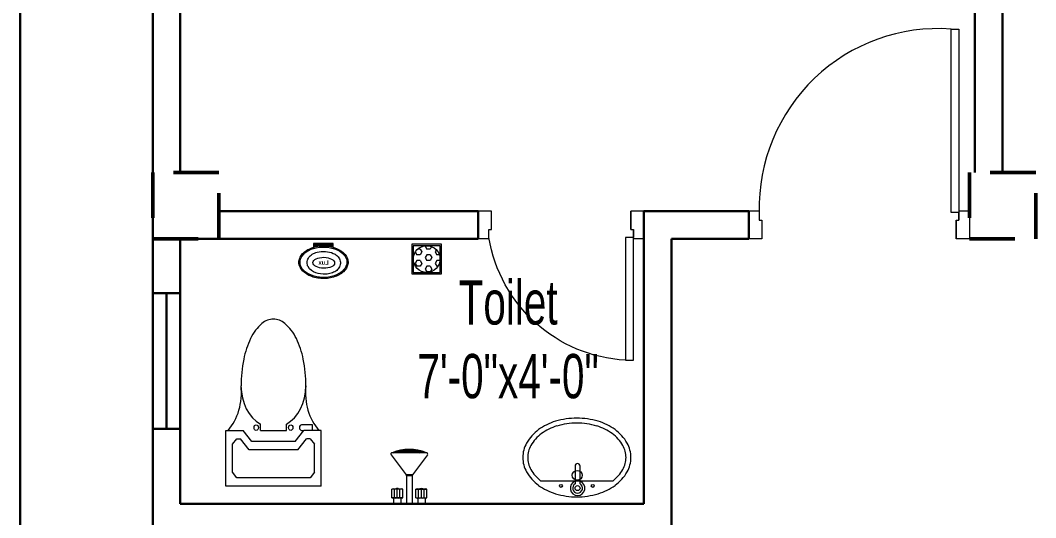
# Model space of a CAD drawing. Header units: inches. Extents: x 64086 to 138972, y -13497 to 16809.
# Drawn here: x 100115.5 to 100299.5, y -10561.1 to -10471.1 of the extents above; entities that cross this region are included whole.
import ezdxf

# ---------------------------------------------------------------- set-up
doc = ezdxf.new("R2010")
doc.units = ezdxf.units.IN
doc.header["$LTSCALE"] = 0.5
doc.header["$MEASUREMENT"] = 0
doc.linetypes.add('DASHED', pattern=[0.75, 0.5, -0.25])
doc.layers.get('0').update_dxf_attribs({"lineweight": 13})
for name, color, linetype, lineweight in [('A-TOIL', 6, 'Continuous', 15), ('Boundary', 6, 'DASHED', 50), ('fixture', 24, 'Continuous', 13), ('Light fixture', 5, 'Continuous', 13), ('P-BASIN1', 6, 'Continuous', 15), ('P-COMMODE', 6, 'Continuous', 15), ('P-FLOOR-DRAIN', 4, 'Continuous', 15), ('P-SHOWER', 7, 'Continuous', 15), ('railing', 30, 'Continuous', 15), ('Text-2', 7, 'Continuous', 18), ('WALL', 7, 'Continuous', 30), ('WALL-0', 7, 'Continuous', 18)]:
    doc.layers.add(name, color=color, linetype=linetype, lineweight=lineweight)
doc.styles.get("Standard").update_dxf_attribs({"font": 'ARIALNB.TTF'})
doc.styles.add('STYLE1', font='ARIALN.TTF', dxfattribs={"width": 0.8})
pattern_1 = [(225, (19362.28457, 30685.39488), (-0.0883883476, 0.0883883476), [])]

# ---------------------------------------------------------------- blocks, each defined once
blk = doc.blocks.new('A$C3B0820DD')
at = {"layer": 'A-TOIL'}
for p, q in [((0, 26.47), (0, 17.65)), ((0, 26.47), (15.1, 26.47)), ((15.1, 26.47), (15.1, 17.65)), ((1.03, 24.26), (1.72, 25.14)), ((1.03, 24.26), (1.03, 19.85)), ((1.72, 25.14), (13.38, 25.14)), ((13.38, 25.14), (14.07, 24.26)), ((14.07, 24.26), (14.07, 19.85)), ((1.72, 18.97), (1.03, 19.85)), ((3.69, 20.73), (2.32, 18.97)), ((4.12, 19.41), (2.74, 17.65)), ((3.69, 20.73), (11.41, 20.73)), ((4.12, 19.41), (10.98, 19.41)), ((10.98, 19.41), (12.35, 17.65)), ((11.41, 20.73), (12.78, 18.97)), ((14.07, 19.85), (13.38, 18.97)), ((1.72, 18.97), (2.32, 18.97)), ((13.38, 18.97), (12.78, 18.97)), ((0, 17.65), (2.74, 17.65)), ((1.37, 17.65), (1.37, 16.76)), ((1.37, 16.76), (3.09, 16.76)), ((3.09, 17.65), (2.74, 17.65)), ((5.49, 17.65), (5.49, 16.65)), ((9.61, 17.65), (5.49, 17.65)), ((9.61, 17.65), (9.61, 16.65)), ((15.1, 17.65), (12.35, 17.65))]:
    blk.add_line(p, q, dxfattribs=at)
for centre, major_axis, start_param, end_param in [((-3.71, 11.66), (0, 7.94), 4.576272, 5.566047), ((7.55, 10.59), (0, 6.62), 0.411517, 1.570796), ((3.09, 17.2), (0, 0.441), 3.141593, 6.283185), ((4.8, 17.2), (0, 0.441), 4.712389, 10.995574), ((7.55, 10.59), (0, 6.62), -1.570796, -0.411517), ((10.29, 17.2), (0, 0.441), 4.712389, 10.995574), ((18.81, 11.66), (0, 7.94), 0.717138, 1.706913), ((15.53, 10.59), (0, 16.88), 1.570797, 1.824118), ((-0.44, 10.59), (0, 16.88), 4.459068, 4.712388), ((11.59, 9.28), (0, 11.65), 1.824118, 2.129396), ((3.5, 9.28), (0, 11.65), 4.153789, 4.459067), ((9.11, 7.28), (0, 7.88), 2.129396, 2.556312), ((5.99, 7.28), (0, 7.88), 3.726874, 4.153789), ((7.55, 4.25), (0, 4.25), 2.556313, 3.141592), ((7.55, 4.25), (0, 4.25), 3.141593, 3.726873)]:
    blk.add_ellipse(centre, major_axis=major_axis, ratio=0.777778, start_param=start_param, end_param=end_param, dxfattribs=at)
blk = doc.blocks.new('p-basin11')
at = {"lineweight": 13}
for p, q in [((-0.49, 4.45), (-0.49, 0.85)), ((0.5, 0.86), (0.5, 4.45)), ((-7.44, 1.49), (7.15, 1.49))]:
    blk.add_line(p, q, dxfattribs=at)
for centre, radius in [((-0.08, 2.58), 0.99), ((-3.35, 0.44), 0.298), ((0, 0), 0.495), ((3.06, 0.44), 0.298)]:
    blk.add_circle(centre, radius, dxfattribs=at)
for centre, radius, start, end in [((-1.18, 2.6), 11.33, 106.7647, 126.0274), ((-1.18, 2.6), 10.34, 106.7647, 126.0274), ((-1.18, 2.6), 10.34, 106.7647, 126.0274), ((-0.15, -0.85), 14.92, 90, 106.7647), ((-0.15, -0.85), 13.93, 90, 106.7647), ((-0.15, -0.85), 13.93, 90, 106.7647), ((-0.15, -0.85), 14.92, 73.2353, 90), ((-0.15, -0.85), 13.93, 73.2353, 90), ((-0.15, -0.85), 13.93, 73.2353, 90), ((0.89, 2.6), 10.34, 53.9726, 73.2353), ((0.89, 2.6), 10.34, 53.9726, 73.2353), ((0.89, 2.6), 11.33, 53.9726, 73.2353), ((-2.77, 4.78), 8.63, 126.0274, 150.3366), ((-2.77, 4.78), 7.64, 126.0274, 150.3366), ((-2.77, 4.78), 7.64, 126.0274, 150.3366), ((2.48, 4.78), 7.64, 29.6634, 53.9726), ((2.48, 4.78), 8.63, 29.6634, 53.9726), ((-5.2, 6.16), 5.84, 150.3366, 180), ((-5.2, 6.16), 4.85, 150.3366, 180), ((-5.2, 6.16), 4.85, 150.3366, 180), ((4.9, 6.16), 4.85, 0, 29.6634), ((4.9, 6.16), 4.85, 360, 29.6634), ((4.9, 6.16), 5.84, 0, 29.6634), ((-5.2, 6.16), 5.84, 180, 209.6634), ((-5.2, 6.16), 4.85, 180, 209.6634), ((4.9, 6.16), 4.85, 330.3366, 0), ((4.9, 6.16), 5.84, 330.3366, 0), ((0, 4.45), 0.495, 0, 180), ((-2.77, 7.54), 8.63, 209.6634, 233.9726), ((-2.77, 7.54), 7.64, 209.6634, 232.3), ((2.48, 7.54), 7.64, 307.7, 330.3366), ((2.48, 7.54), 8.63, 306.0274, 330.3366), ((-1.18, 9.72), 11.33, 233.9726, 253.2353), ((0, 0), 1.48, 109.6514, 70.3603), ((0, 0), 0.99, 120.3431, 59.7554), ((0.89, 9.72), 11.33, 286.7647, 306.0274), ((-0.15, 13.16), 14.92, 253.2353, 270), ((-0.15, 13.16), 14.92, 270, 286.7647)]:
    blk.add_arc(centre, radius, start, end, dxfattribs=at)
blk = doc.blocks.new('pp-sh')
at = {"ltscale": 0.01}
h = blk.add_hatch(dxfattribs=at)
h.set_pattern_fill('ANSI31', color=256, style=0)
h.set_pattern_definition(pattern_1)
h.paths.add_polyline_path([(18743.58, 25839.35), (18749.1, 25839.35, 0.199471)])
h = blk.add_hatch(dxfattribs=at)
h.set_pattern_fill('ANSI31', color=256, style=0)
h.set_pattern_definition(pattern_1)
h.paths.add_polyline_path([(18745.89, 25835.65), (18746.8, 25835.65, -0.163612), (18746.84, 25835.78), (18745.84, 25835.78, -0.163612)])
for p, q in [((18743.4, 25839), (18745.84, 25835.78)), ((18749.1, 25839.35), (18743.58, 25839.35)), ((18749.28, 25839), (18746.84, 25835.78)), ((18746.84, 25835.78), (18745.84, 25835.78)), ((18746.8, 25835.65), (18745.89, 25835.65)), ((18745.89, 25835.65), (18745.89, 25831.13)), ((18746.8, 25835.65), (18746.8, 25831.13)), ((18744.54, 25833.62), (18744.26, 25833.62)), ((18744.26, 25833.59), (18744.26, 25833.62)), ((18744.4, 25833.59), (18744.4, 25833.62)), ((18744.54, 25833.59), (18744.54, 25833.62)), ((18748.15, 25833.59), (18748.15, 25833.62)), ((18748.15, 25833.62), (18748.42, 25833.62)), ((18748.29, 25833.59), (18748.29, 25833.62)), ((18748.42, 25833.59), (18748.42, 25833.62)), ((18745.28, 25833.51), (18743.51, 25833.51)), ((18743.51, 25832.08), (18743.51, 25833.51)), ((18745.28, 25832.08), (18743.51, 25832.08)), ((18743.8, 25832.04), (18743.8, 25831.13)), ((18743.95, 25832.08), (18743.95, 25833.51)), ((18744.4, 25832.08), (18744.4, 25833.51)), ((18744.84, 25832.08), (18744.84, 25833.51)), ((18744.99, 25832.04), (18744.99, 25831.13)), ((18745.28, 25832.08), (18745.28, 25833.51)), ((18747.4, 25832.08), (18747.4, 25833.51)), ((18747.4, 25833.51), (18749.17, 25833.51)), ((18747.4, 25832.08), (18749.17, 25832.08)), ((18747.69, 25832.04), (18747.69, 25831.13)), ((18747.84, 25832.08), (18747.84, 25833.51)), ((18748.29, 25832.08), (18748.29, 25833.51)), ((18748.73, 25832.08), (18748.73, 25833.51)), ((18748.88, 25832.04), (18748.88, 25831.13)), ((18749.17, 25832.08), (18749.17, 25833.51)), ((18748.88, 25831.13), (18743.8, 25831.13)), ((18746.8, 25831.13), (18745.89, 25831.13))]:
    blk.add_line(p, q, dxfattribs=at)
for centre, radius, start, end in [((18743.58, 25839.13), 0.222, 90, 216.0286), ((18746.34, 25832.71), 7.19, 67.4384, 112.5616), ((18749.1, 25839.13), 0.222, 323.9714, 90), ((18745.67, 25835.65), 0.222, 0, 37.1678), ((18747.02, 25835.65), 0.222, 142.8322, 180), ((18743.73, 25832.87), 0.68, 70.9882, 109.0118), ((18743.73, 25832.72), 0.68, 250.9882, 289.0118), ((18743.73, 25833.55), 0, 152.3346, 180), ((18744.4, 25832.37), 1.22, 68.7379, 111.2621), ((18744.18, 25832.87), 0.68, 70.9882, 109.0118), ((18744.18, 25832.72), 0.68, 250.9882, 289.0118), ((18744.62, 25832.87), 0.68, 70.9882, 109.0118), ((18744.62, 25832.72), 0.68, 250.9882, 289.0118), ((18745.06, 25832.87), 0.68, 70.9882, 109.0118), ((18745.06, 25832.72), 0.68, 250.9882, 289.0118), ((18747.62, 25832.87), 0.68, 70.9882, 109.0118), ((18747.62, 25832.72), 0.68, 250.9882, 289.0118), ((18748.29, 25832.37), 1.22, 68.7379, 111.2621), ((18748.06, 25832.87), 0.68, 70.9882, 109.0118), ((18748.06, 25832.72), 0.68, 250.9882, 289.0118), ((18748.51, 25832.87), 0.68, 70.9882, 109.0118), ((18748.51, 25832.72), 0.68, 250.9882, 289.0118), ((18748.95, 25832.87), 0.68, 70.9882, 109.0118), ((18748.95, 25832.72), 0.68, 250.9882, 289.0118), ((18748.95, 25833.55), 0, 0, 27.6654)]:
    blk.add_arc(centre, radius, start, end, dxfattribs=at)
blk = doc.blocks.new('*X21')
at = {"color": 0}
for p, q in [((350.31, 2158.03), (350.62, 2158.57)), ((350.62, 2158.57), (351.25, 2158.57)), ((351.56, 2158.03), (351.25, 2158.57)), ((348.86, 2156.4), (349.37, 2156.4)), ((349.22, 2157.49), (349.37, 2157.49)), ((349.37, 2156.4), (349.69, 2156.94)), ((349.69, 2156.94), (349.37, 2157.49)), ((350.62, 2157.49), (350.31, 2158.03)), ((350.31, 2155.86), (350.62, 2156.4)), ((350.62, 2157.49), (351.25, 2157.49)), ((350.62, 2156.4), (351.25, 2156.4)), ((351.25, 2157.49), (351.56, 2158.03)), ((351.56, 2155.86), (351.25, 2156.4)), ((352.19, 2156.94), (352.5, 2157.49)), ((352.5, 2156.4), (352.19, 2156.94)), ((352.5, 2157.49), (353.12, 2157.49)), ((352.5, 2156.4), (353.12, 2156.4)), ((353.12, 2156.4), (353.44, 2156.94)), ((353.44, 2156.94), (353.12, 2157.49)), ((349, 2155.32), (349.37, 2155.32)), ((349.69, 2154.78), (349.37, 2155.32)), ((349.51, 2154.48), (349.69, 2154.78)), ((350.62, 2155.32), (350.31, 2155.86)), ((350.62, 2155.32), (351.25, 2155.32)), ((351.25, 2155.32), (351.56, 2155.86)), ((352.19, 2154.78), (352.5, 2155.32)), ((352.5, 2154.24), (352.19, 2154.78)), ((352.5, 2155.32), (353.12, 2155.32)), ((353.43, 2154.79), (353.12, 2155.32)), ((350.41, 2153.86), (350.62, 2154.24)), ((350.62, 2154.24), (351.25, 2154.24)), ((351.56, 2153.7), (351.25, 2154.24)), ((351.56, 2153.69), (351.56, 2153.7)), ((352.5, 2154.24), (352.92, 2154.24))]:
    blk.add_line(p, q, dxfattribs=at)
blk = doc.blocks.new('P-FLOOR')
at = {"layer": 'P-FLOOR-DRAIN'}
for points in [[(-2.08, 5.48), (-2.08, 0.98), (2.42, 0.98), (2.42, 5.48)], [(-1.85, 5.25), (-1.85, 1.2), (2.2, 1.2), (2.2, 5.25)]]:
    blk.add_lwpolyline(points, close=True, dxfattribs=at)
blk.add_circle((0.17, 3.23), 2.02, dxfattribs=at)
at = {"layer": 'P-FLOOR-DRAIN', "xscale": 0.8, "yscale": 0.8, "zscale": 0.8, "rotation": 270}
blk.add_blockref('*X21', (-1724.74, 284.25), dxfattribs=at)
blk = doc.blocks.new('RY')
at = {"layer": 'fixture'}
for p, q in [((227073.05, -59649.09), (227072.37, -59649.09)), ((227073.05, -59652.62), (227073.05, -59649.09)), ((227073.05, -59649.32), (227072.43, -59649.32)), ((227073.05, -59649.54), (227072.48, -59649.54)), ((227073.05, -59649.76), (227072.52, -59649.76)), ((227073.05, -59649.98), (227072.56, -59649.98)), ((227073.05, -59650.2), (227072.59, -59650.2)), ((227073.05, -59650.42), (227072.61, -59650.42)), ((227073.05, -59650.64), (227072.62, -59650.64)), ((227073.05, -59650.86), (227072.63, -59650.86)), ((227072.39, -59652.62), (227073.05, -59652.62)), ((227073.05, -59652.4), (227072.45, -59652.4)), ((227073.05, -59652.18), (227072.49, -59652.18)), ((227073.05, -59651.96), (227072.54, -59651.96)), ((227073.05, -59651.74), (227072.57, -59651.74)), ((227073.05, -59651.52), (227072.59, -59651.52)), ((227073.05, -59651.3), (227072.61, -59651.3)), ((227073.05, -59651.08), (227072.62, -59651.08))]:
    blk.add_line(p, q, dxfattribs=at)
at = {"layer": 'fixture', "color": 37}
blk.add_ellipse((227069.56, -59650.94), major_axis=(0.03, 1.96), ratio=0.508227, dxfattribs=at)
at = {"layer": 'fixture'}
for points, knots in [([(227069.67, -59655.34), (227070.14, -59655.34), (227070.61, -59655.17), (227071.49, -59654.46), (227071.88, -59653.92), (227072.44, -59652.6), (227072.61, -59651.83), (227072.64, -59650.26), (227072.52, -59649.46), (227072.02, -59648.09), (227071.65, -59647.51), (227070.8, -59646.71), (227070.32, -59646.49), (227069.39, -59646.39), (227068.91, -59646.52), (227068.01, -59647.13), (227067.6, -59647.62), (227066.98, -59648.88), (227066.78, -59649.63), (227066.67, -59651.2), (227066.76, -59652), (227067.19, -59653.43), (227067.53, -59654.05), (227068.36, -59654.94), (227068.83, -59655.21), (227069.42, -59655.33), (227069.54, -59655.34), (227069.67, -59655.34)], [0, 0, 0, 0, 0.512242, 0.512242, 1.024485, 1.024485, 1.536727, 1.536727, 2.04897, 2.04897, 2.561212, 2.561212, 3.073455, 3.073455, 3.585697, 3.585697, 4.09794, 4.09794, 4.610182, 4.610182, 5.122425, 5.122425, 5.634667, 5.634667, 6.14691, 6.14691, 6.283185, 6.283185, 6.283185, 6.283185]), ([(227069.67, -59655.14), (227070.05, -59655.14), (227070.44, -59655.01), (227071.19, -59654.47), (227071.55, -59654.05), (227072.1, -59652.97), (227072.3, -59652.32), (227072.46, -59650.96), (227072.43, -59650.24), (227072.15, -59648.92), (227071.9, -59648.32), (227071.27, -59647.37), (227070.89, -59647.03), (227070.12, -59646.65), (227069.74, -59646.59), (227068.97, -59646.73), (227068.58, -59646.93), (227067.86, -59647.63), (227067.53, -59648.13), (227067.07, -59649.31), (227066.93, -59650), (227066.89, -59651.43), (227067, -59652.18), (227067.43, -59653.43), (227067.73, -59653.96), (227068.41, -59654.72), (227068.79, -59654.96), (227069.34, -59655.12), (227069.5, -59655.14), (227069.67, -59655.14)], [0, 0, 0, 0, 0.466932, 0.466932, 0.933864, 0.933864, 1.400796, 1.400796, 1.867727, 1.867727, 2.334659, 2.334659, 2.801591, 2.801591, 3.268523, 3.268523, 3.735455, 3.735455, 4.202387, 4.202387, 4.669318, 4.669318, 5.165008, 5.165008, 5.62593, 5.62593, 6.080806, 6.080806, 6.283185, 6.283185, 6.283185, 6.283185])]:
    blk.add_open_spline(points, degree=3, knots=knots, dxfattribs=at)
at = {"layer": 'fixture', "color": 37}
blk.add_open_spline([(227069.6, -59647.92), (227069.34, -59647.91), (227069.09, -59647.98), (227068.25, -59648.39), (227067.93, -59648.94), (227067.55, -59650.04), (227067.47, -59650.66), (227067.53, -59651.62), (227067.59, -59651.97), (227067.78, -59652.58), (227067.9, -59652.86), (227068.21, -59653.33), (227068.41, -59653.53), (227068.88, -59653.84), (227069.16, -59653.93), (227069.74, -59653.97), (227070.04, -59653.9), (227070.53, -59653.65), (227070.73, -59653.47), (227071.05, -59653.09), (227071.17, -59652.88), (227071.47, -59652.22), (227071.57, -59651.72), (227071.64, -59650.73), (227071.6, -59650.22), (227071.4, -59649.43), (227071.28, -59649.13), (227070.94, -59648.58), (227070.71, -59648.32), (227070.17, -59648.01), (227069.9, -59647.92), (227069.6, -59647.92)], degree=3, knots=[0, 0, 0, 0, 0.251826, 0.251826, 0.981976, 0.981976, 1.712126, 1.712126, 2.138681, 2.138681, 2.508948, 2.508948, 2.825837, 2.825837, 3.120106, 3.120106, 3.414376, 3.414376, 3.708645, 3.708645, 4.002915, 4.002915, 4.608496, 4.608496, 5.214077, 5.214077, 5.606251, 5.606251, 5.998425, 5.998425, 6.283185, 6.283185, 6.283185, 6.283185], dxfattribs=at)
at = {"layer": 'fixture', "color": 37, "text_generation_flag": 4}
blk.add_text('Lux ', height=0.75, rotation=90, dxfattribs=at).set_placement((227069.24, -59651.81))
blk = doc.blocks.new('door-3')
at = {"layer": 'railing'}
for p, q in [((98873.42, -21113.88), (98873.42, -21080.69)), ((98873.42, -21080.69), (98874.85, -21080.69)), ((98874.85, -21080.69), (98874.85, -21113.88)), ((98836.75, -21118.64), (98836.75, -21113.64)), ((98838.65, -21113.64), (98836.75, -21113.64)), ((98838.66, -21113.88), (98838.66, -21115.31)), ((98838.66, -21113.88), (98838.66, -21115.31)), ((98874.85, -21113.88), (98873.42, -21113.88)), ((98876.75, -21113.64), (98874.85, -21113.64)), ((98874.85, -21113.88), (98874.85, -21115.31)), ((98874.85, -21115.31), (98874.85, -21113.88)), ((98876.75, -21113.64), (98876.75, -21118.64)), ((98838.66, -21115.31), (98839.13, -21115.31)), ((98839.13, -21115.31), (98839.13, -21118.64)), ((98839.13, -21115.31), (98839.13, -21118.64)), ((98874.37, -21115.31), (98874.37, -21118.64)), ((98874.37, -21118.64), (98874.37, -21115.31)), ((98874.37, -21115.31), (98874.85, -21115.31)), ((98839.13, -21118.64), (98836.75, -21118.64)), ((98876.75, -21118.64), (98874.37, -21118.64))]:
    blk.add_line(p, q, dxfattribs=at)
blk.add_arc((98871.12, -21113.08), 32.47, 85.9343, 181.4162, dxfattribs=at)
blk = doc.blocks.new('toilet d')
at = {"layer": 'railing'}
for p, q in [((98951.72, -21113.88), (98951.72, -21091.64)), ((98951.72, -21091.64), (98953.15, -21091.64)), ((98953.15, -21091.64), (98953.15, -21113.88)), ((98925.06, -21118.64), (98925.06, -21113.64)), ((98927, -21113.64), (98925.06, -21113.64)), ((98926.96, -21113.88), (98926.96, -21115.31)), ((98926.96, -21113.88), (98926.96, -21115.31)), ((98953.15, -21113.88), (98951.72, -21113.88)), ((98955.06, -21113.64), (98953.15, -21113.64)), ((98953.15, -21113.88), (98953.15, -21115.31)), ((98953.15, -21115.31), (98953.15, -21113.88)), ((98955.06, -21113.64), (98955.06, -21118.64)), ((98926.96, -21115.31), (98927.44, -21115.31)), ((98927.44, -21115.31), (98927.44, -21118.64)), ((98927.44, -21115.31), (98927.44, -21118.64)), ((98952.68, -21115.31), (98952.68, -21118.64)), ((98952.68, -21118.64), (98952.68, -21115.31)), ((98952.68, -21115.31), (98953.15, -21115.31)), ((98927.44, -21118.64), (98925.06, -21118.64)), ((98955.06, -21118.64), (98952.68, -21118.64))]:
    blk.add_line(p, q, dxfattribs=at)
blk.add_arc((98953.17, -21118.15), 26.55, 93.112, 170.7406, dxfattribs=at)

msp = doc.modelspace()

# ---------------------------------------------------------------- linework, layer by layer
at = {"layer": 'Boundary', "color": 1, "ltscale": 33}
for points in [[(100139.54, -10510.6), (100151.54, -10510.6), (100151.54, -10498.6), (100139.54, -10498.6)], [(100287.54, -10510.6), (100299.54, -10510.6), (100299.54, -10498.6), (100287.54, -10498.6)]]:
    msp.add_lwpolyline(points, close=True, dxfattribs=at)
at = {"layer": 'Light fixture', "lineweight": 30, "ltscale": 15}
msp.add_line((100142.04, -10520.44), (100142.04, -10544.99), dxfattribs=at)
msp.add_lwpolyline([(100139.54, -10520.44), (100144.54, -10520.44), (100144.54, -10544.99), (100139.54, -10544.99)], close=True, dxfattribs=at)
at = {"layer": 'WALL', "lineweight": 30, "ltscale": 15}
for p, q in [((100115.54, -10267.6), (100115.54, -11362.6)), ((100139.54, -10356.6), (100139.54, -11338.26)), ((100144.54, -10368.6), (100144.54, -10498.6)), ((100288.54, -10368.6), (100288.54, -10498.6)), ((100293.54, -10368.6), (100293.54, -10498.6)), ((100198.54, -10505.6), (100198.54, -10510.6)), ((100228.54, -10505.6), (100228.54, -10558.6)), ((100247.54, -10505.6), (100247.54, -10510.6)), ((100144.54, -10510.6), (100144.54, -10558.6)), ((100233.54, -10510.6), (100233.54, -10563.6)), ((100144.54, -10558.6), (100228.54, -10558.6))]:
    msp.add_line(p, q, dxfattribs=at)
for points in [[(100151.54, -10505.6), (100198.54, -10505.6)], [(100228.54, -10505.6), (100247.54, -10505.6)], [(100144.54, -10510.6), (100198.54, -10510.6)], [(100233.54, -10510.6), (100247.54, -10510.6)], [(100288.54, -10510.6), (100293.54, -10510.6)]]:
    msp.add_lwpolyline(points, dxfattribs=at)

# ---------------------------------------------------------------- block references
at = {"layer": 'P-BASIN1', "xscale": 0.9000000000232831, "yscale": 0.8999999999941792, "zscale": 0.8999999999999773}
msp.add_blockref('p-basin11', (100216.53, -10555.75), dxfattribs=at)
at = {"layer": 'P-COMMODE', "xscale": 1.142307692440227, "yscale": 1.142307692265604, "zscale": 1.142307692307668, "rotation": 180}
msp.add_blockref('A$C3B0820DD', (100170.04, -10525.15), dxfattribs=at)
at = {"layer": 'P-FLOOR-DRAIN', "linetype": 'Continuous', "xscale": 1.199999999953434, "yscale": 1.199999999982538, "zscale": 1.200000000000045, "rotation": 270}
msp.add_blockref('P-FLOOR', (100185.32, -10514.09), dxfattribs=at)
at = {"layer": 'P-SHOWER', "xscale": 1.125, "yscale": 1.125, "zscale": 1.125}
msp.add_blockref('pp-sh', (79096.4, -39618.62), dxfattribs=at)
at = {"layer": 'railing'}
msp.add_blockref('door-3', (1410.79, 10608.04), dxfattribs=at)
at = {"layer": 'railing', "xscale": -1, "rotation": 180}
msp.add_blockref('toilet d', (1273.49, -31624.24), dxfattribs=at)
at = {"layer": 'WALL-0', "rotation": 89.99999999999999}
msp.add_blockref('RY', (40519.6, -237584.53), dxfattribs=at)

# ---------------------------------------------------------------- texts
at = {"layer": 'Text-2', "insert": (100203.94, -10539.59), "char_height": 8, "width": 62.6443, "attachment_point": 8, "style": 'STYLE1'}
msp.add_mtext('Toilet\\P7\'-0"x4\'-0"', dxfattribs=at)

doc.saveas('drawing.dxf')
